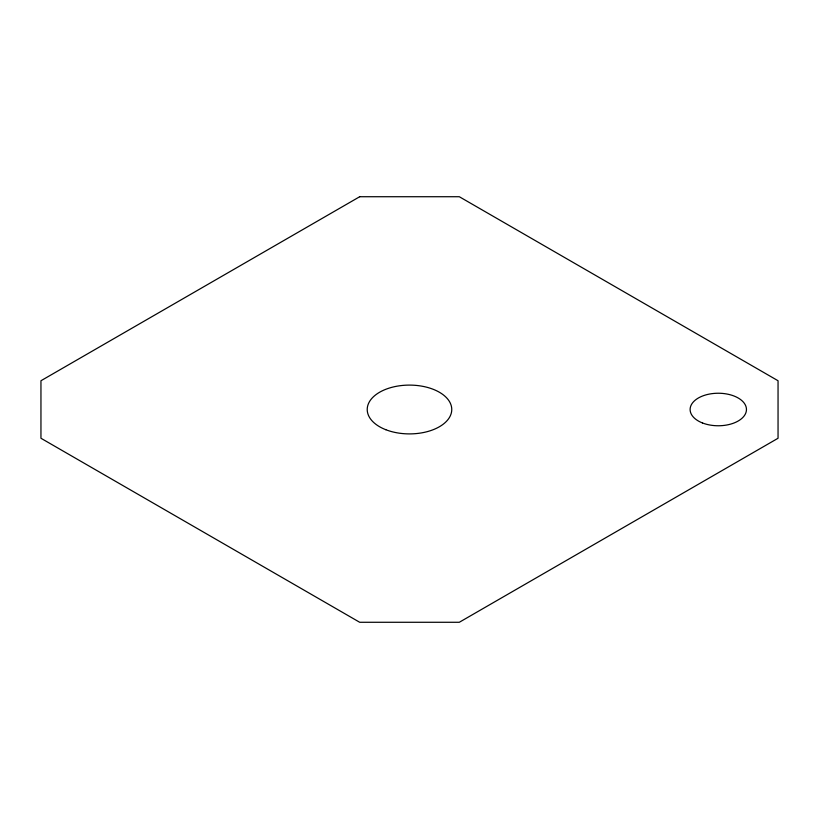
<?xml version="1.0" encoding="UTF-8"?>
<svg xmlns="http://www.w3.org/2000/svg" width="819" height="819" viewBox="0 0 819 819"><rect width="100%" height="100%" fill="white"/><g stroke="black" fill="none" stroke-linecap="round" stroke-linejoin="round"><path stroke-width="1.23" d="M359.695 196.724L40.95 380.743L40.95 438.257L359.695 622.276L459.305 622.276L778.05 438.257L778.05 380.743L459.305 196.724L359.695 196.724M385.81 429.709A42.26 24.396 0 0 0 451.648 411.24A42.26 24.396 0 0 0 391.032 387.551A42.26 24.396 0 0 0 385.81 429.709M702.497 422.973A28.174 16.267 0 0 0 746.385 410.657A28.174 16.267 0 0 0 705.978 394.871A28.174 16.267 0 0 0 702.497 422.973"/></g></svg>
